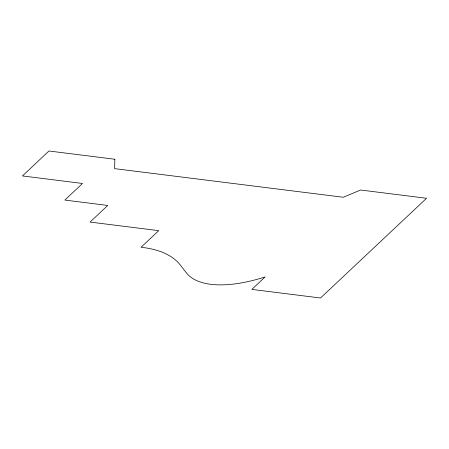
<?xml version="1.0" encoding="UTF-8"?>
<svg xmlns="http://www.w3.org/2000/svg" width="449" height="449" viewBox="0 0 449 449"><rect width="100%" height="100%" fill="white"/><g stroke="black" fill="none" stroke-linecap="round" stroke-linejoin="round"><path stroke-width="0.67" d="M114.86 159.249L114.607 168.639L343.227 197.257L360.648 190.022L426.55 198.273L320.513 298.001L251.861 289.403L265.118 276.938A114.4 49.429 -28.8 0 1 186.223 272.666L180.532 265.286A174.728 75.499 -28.8 0 0 141.065 247.281L158.738 230.663L90.086 222.07L107.754 205.446L64.847 200.074L82.521 183.456L22.45 175.935L48.958 150.999L114.86 159.249"/></g></svg>
